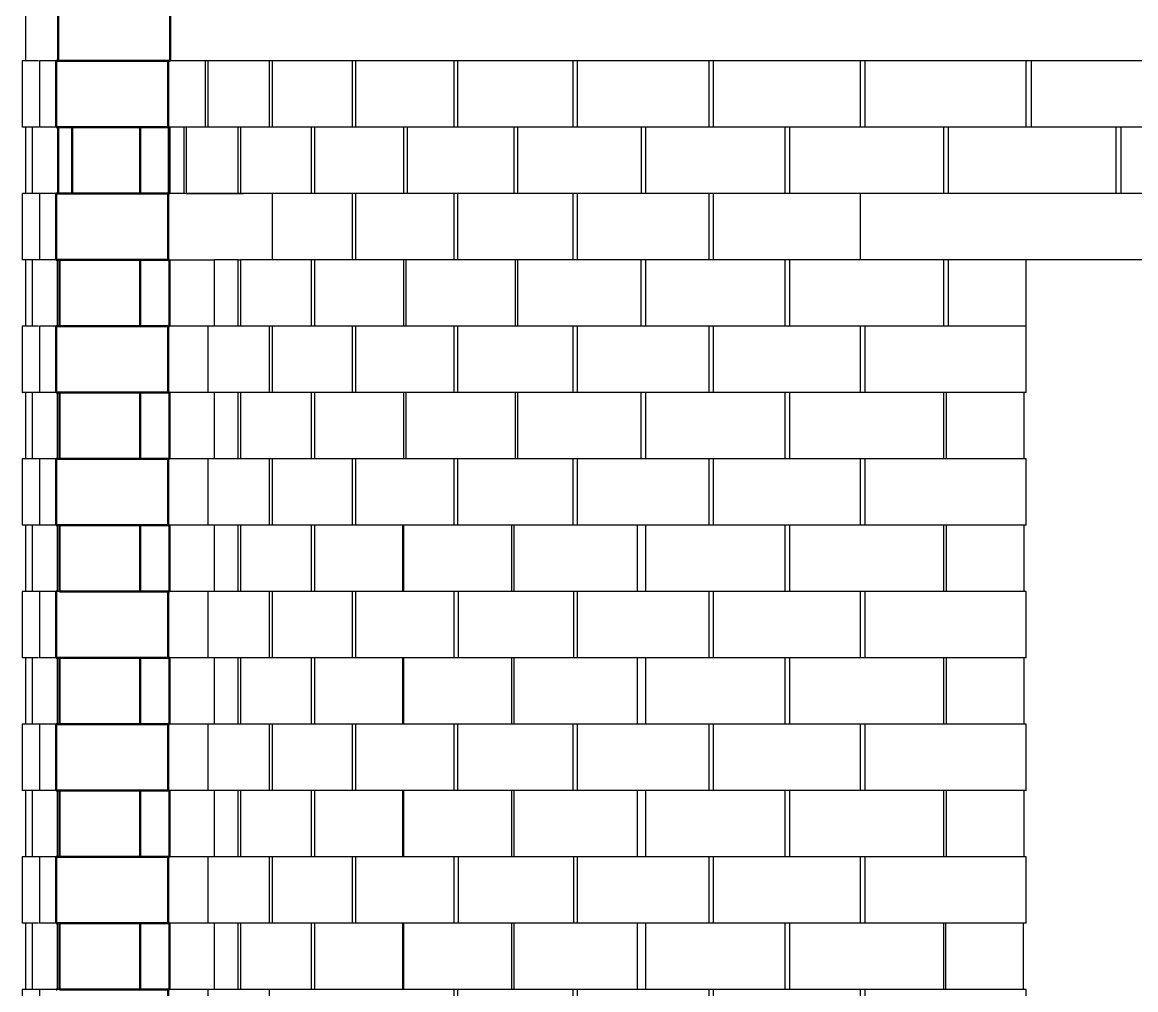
# Model space of a CAD drawing. Header units: millimetres. Extents: x 507.9 to 541, y 40.2 to 69.3.
# Drawn here: x 534.269 to 535.276, y 64.649 to 65.524 of the extents above; entities that cross this region are included whole.
import ezdxf

# ---------------------------------------------------------------- set-up
doc = ezdxf.new("R2010")
doc.units = ezdxf.units.MM
doc.layers.add('Make2D$Visible$ClippingPlaneIntersections', color=7, linetype='Continuous', lineweight=50, true_color=0x000000)
doc.layers.add('Make2D$Visible$Curves', color=7, linetype='Continuous', true_color=0x000000)

msp = doc.modelspace()

# ---------------------------------------------------------------- linework, layer by layer
at = {"layer": 'Make2D$Visible$ClippingPlaneIntersections', "color": 18, "true_color": 0x000000}
for points in [[(534.30134, 65.48898), (534.30134, 65.53898), (534.30134, 65.58898)], [(534.40263, 65.58898), (534.40263, 65.53898), (534.40263, 65.48898)], [(534.2996, 65.489), (534.35026, 65.489), (534.40093, 65.489)], [(534.2996, 65.489), (534.2996, 65.459), (534.2996, 65.429)], [(534.40093, 65.429), (534.40093, 65.459), (534.40093, 65.489)], [(534.40263, 65.48898), (534.40178, 65.48898), (534.40093, 65.48898)], [(534.2996, 65.429), (534.35026, 65.429), (534.40093, 65.429)], [(534.3014, 65.429), (534.3014, 65.399), (534.3014, 65.369)], [(534.31396, 65.369), (534.31396, 65.399), (534.31396, 65.429)], [(534.37542, 65.429), (534.37542, 65.399), (534.37542, 65.369)], [(534.40093, 65.429), (534.40146, 65.429), (534.40199, 65.429)], [(534.40199, 65.369), (534.40199, 65.399), (534.40199, 65.429)], [(534.2996, 65.369), (534.33745, 65.369), (534.3753, 65.369)], [(534.2996, 65.369), (534.2996, 65.339), (534.2996, 65.309)], [(534.37542, 65.369), (534.38871, 65.369), (534.40199, 65.369)], [(534.40093, 65.309), (534.40093, 65.339), (534.40093, 65.369)], [(534.2996, 65.309), (534.33754, 65.309), (534.37548, 65.309)], [(534.30252, 65.249), (534.30252, 65.279), (534.30252, 65.309)], [(534.37542, 65.309), (534.38871, 65.309), (534.40199, 65.309)], [(534.37542, 65.309), (534.37542, 65.279), (534.37542, 65.249)], [(534.40199, 65.249), (534.40199, 65.279), (534.40199, 65.309)], [(534.2996, 65.249), (534.33762, 65.249), (534.37564, 65.249)], [(534.2996, 65.249), (534.2996, 65.219), (534.2996, 65.189)], [(534.37542, 65.249), (534.38871, 65.249), (534.40199, 65.249)], [(534.40093, 65.189), (534.40093, 65.219), (534.40093, 65.249)], [(534.2996, 65.189), (534.35026, 65.189), (534.40093, 65.189)], [(534.30252, 65.129), (534.30252, 65.159), (534.30252, 65.189)], [(534.37542, 65.189), (534.37542, 65.159), (534.37542, 65.129)], [(534.40093, 65.189), (534.40146, 65.189), (534.40199, 65.189)], [(534.40199, 65.129), (534.40199, 65.159), (534.40199, 65.189)], [(534.2996, 65.129), (534.35026, 65.129), (534.40093, 65.129)], [(534.2996, 65.129), (534.2996, 65.099), (534.2996, 65.069)], [(534.40093, 65.129), (534.40146, 65.129), (534.40199, 65.129)], [(534.40093, 65.069), (534.40093, 65.099), (534.40093, 65.129)], [(534.2996, 65.069), (534.35026, 65.069), (534.40093, 65.069)], [(534.30252, 65.009), (534.30252, 65.039), (534.30252, 65.069)], [(534.37542, 65.069), (534.37542, 65.039), (534.37542, 65.009)], [(534.40093, 65.069), (534.40146, 65.069), (534.40199, 65.069)], [(534.40199, 65.009), (534.40199, 65.039), (534.40199, 65.069)], [(534.2996, 65.009), (534.30006, 65.009), (534.30053, 65.009)], [(534.2996, 65.009), (534.2996, 64.979), (534.2996, 64.949)], [(534.30252, 65.009), (534.35172, 65.009), (534.40093, 65.009)], [(534.40093, 64.949), (534.40093, 64.979), (534.40093, 65.009)], [(534.40093, 65.009), (534.40146, 65.009), (534.40199, 65.009)], [(534.2996, 64.949), (534.35026, 64.949), (534.40093, 64.949)], [(534.30252, 64.889), (534.30252, 64.919), (534.30252, 64.949)], [(534.37542, 64.949), (534.37542, 64.919), (534.37542, 64.889)], [(534.40093, 64.949), (534.40146, 64.949), (534.40199, 64.949)], [(534.40199, 64.889), (534.40199, 64.919), (534.40199, 64.949)], [(534.2996, 64.889), (534.35026, 64.889), (534.40093, 64.889)], [(534.2996, 64.889), (534.2996, 64.859), (534.2996, 64.829)], [(534.40093, 64.829), (534.40093, 64.859), (534.40093, 64.889)], [(534.40093, 64.889), (534.40146, 64.889), (534.40199, 64.889)], [(534.2996, 64.829), (534.35026, 64.829), (534.40093, 64.829)], [(534.30252, 64.769), (534.30252, 64.79874), (534.30252, 64.82847)], [(534.37542, 64.829), (534.37542, 64.799), (534.37542, 64.769)], [(534.40093, 64.829), (534.40146, 64.829), (534.40199, 64.829)], [(534.40199, 64.769), (534.40199, 64.799), (534.40199, 64.829)], [(534.2996, 64.769), (534.33762, 64.769), (534.37564, 64.769)], [(534.2996, 64.769), (534.2996, 64.739), (534.2996, 64.709)], [(534.3759, 64.769), (534.38894, 64.769), (534.40199, 64.769)], [(534.40093, 64.709), (534.40093, 64.739), (534.40093, 64.769)], [(534.2996, 64.709), (534.35026, 64.709), (534.40093, 64.709)], [(534.30252, 64.649), (534.30252, 64.679), (534.30252, 64.709)], [(534.37542, 64.709), (534.37542, 64.679), (534.37542, 64.649)], [(534.40093, 64.709), (534.40146, 64.709), (534.40199, 64.709)], [(534.40199, 64.649), (534.40199, 64.679), (534.40199, 64.709)], [(534.2996, 64.649), (534.30006, 64.649), (534.30053, 64.649)], [(534.30252, 64.649), (534.35172, 64.649), (534.40093, 64.649)], [(534.40093, 64.589), (534.40093, 64.619), (534.40093, 64.649)], [(534.40093, 64.649), (534.40146, 64.649), (534.40199, 64.649)]]:
    msp.add_open_spline(points, degree=2, dxfattribs=at)
at = {"layer": 'Make2D$Visible$Curves', "color": 18, "lineweight": -3, "true_color": 0x000000}
for points in [[(534.27219, 65.48898), (534.27219, 65.53898), (534.27219, 65.58898)], [(534.28357, 65.489), (534.27625, 65.489), (534.26892, 65.489)], [(534.26892, 65.489), (534.26892, 65.459), (534.26892, 65.429)], [(534.28438, 65.489), (534.28438, 65.459), (534.28438, 65.429)], [(534.2996, 65.489), (534.29199, 65.489), (534.28438, 65.489)], [(534.43468, 65.429), (534.43468, 65.459), (534.43468, 65.489)], [(534.43665, 65.489), (534.43665, 65.459), (534.43665, 65.429)], [(534.49253, 65.429), (534.49253, 65.459), (534.49253, 65.489)], [(534.49491, 65.489), (534.49491, 65.459), (534.49491, 65.429)], [(534.56766, 65.429), (534.56766, 65.459), (534.56766, 65.489)], [(534.57042, 65.489), (534.57042, 65.459), (534.57042, 65.429)], [(534.65946, 65.429), (534.65946, 65.459), (534.65946, 65.489)], [(534.66258, 65.489), (534.66258, 65.459), (534.66258, 65.429)], [(534.76722, 65.429), (534.76722, 65.459), (534.76722, 65.489)], [(534.77067, 65.489), (534.77067, 65.459), (534.77067, 65.429)], [(534.89006, 65.429), (534.89006, 65.459), (534.89006, 65.489)], [(534.89383, 65.489), (534.89383, 65.459), (534.89383, 65.429)], [(535.02703, 65.429), (535.02703, 65.459), (535.02703, 65.489)], [(535.03107, 65.489), (535.03107, 65.459), (535.03107, 65.429)], [(535.17702, 65.429), (535.17702, 65.459), (535.17702, 65.489)], [(535.18131, 65.489), (535.18131, 65.459), (535.18131, 65.429)], [(534.28357, 65.429), (534.27625, 65.429), (534.26892, 65.429)], [(534.27172, 65.429), (534.27172, 65.399), (534.27172, 65.369)], [(534.27786, 65.429), (534.27786, 65.399), (534.27786, 65.369)], [(534.28394, 65.429), (534.28376, 65.429), (534.28357, 65.429)], [(534.2996, 65.429), (534.29199, 65.429), (534.28438, 65.429)], [(534.40087, 65.429), (534.40087, 65.399), (534.40087, 65.369)], [(534.41539, 65.429), (534.40869, 65.429), (534.40199, 65.429)], [(534.41539, 65.369), (534.41539, 65.399), (534.41539, 65.429)], [(534.4168, 65.429), (534.4161, 65.429), (534.41539, 65.429)], [(534.46424, 65.429), (534.44069, 65.429), (534.41715, 65.429)], [(534.41715, 65.429), (534.41715, 65.399), (534.41715, 65.369)], [(534.46424, 65.369), (534.46424, 65.399), (534.46424, 65.429)], [(534.46601, 65.429), (534.46512, 65.429), (534.46424, 65.429)], [(534.53061, 65.429), (534.49851, 65.429), (534.46641, 65.429)], [(534.46641, 65.429), (534.46641, 65.399), (534.46641, 65.369)], [(534.53061, 65.369), (534.53061, 65.399), (534.53061, 65.429)], [(534.53318, 65.429), (534.5319, 65.429), (534.53061, 65.429)], [(534.61399, 65.429), (534.57358, 65.429), (534.53318, 65.429)], [(534.53318, 65.429), (534.53318, 65.399), (534.53318, 65.369)], [(534.61693, 65.429), (534.61546, 65.429), (534.61399, 65.429)], [(534.61399, 65.369), (534.61399, 65.399), (534.61399, 65.429)], [(534.7137, 65.429), (534.66531, 65.429), (534.61693, 65.429)], [(534.61693, 65.429), (534.61693, 65.399), (534.61693, 65.369)], [(534.7137, 65.369), (534.7137, 65.399), (534.7137, 65.429)], [(534.71699, 65.429), (534.71534, 65.429), (534.7137, 65.429)], [(534.82896, 65.429), (534.77297, 65.429), (534.71699, 65.429)], [(534.71699, 65.429), (534.71699, 65.399), (534.71699, 65.369)], [(534.83257, 65.429), (534.83076, 65.429), (534.82896, 65.429)], [(534.82896, 65.369), (534.82896, 65.399), (534.82896, 65.429)], [(534.95884, 65.429), (534.8957, 65.429), (534.83257, 65.429)], [(534.83257, 65.429), (534.83257, 65.399), (534.83257, 65.369)], [(534.95884, 65.369), (534.95884, 65.399), (534.95884, 65.429)], [(534.96275, 65.429), (534.96079, 65.429), (534.95884, 65.429)], [(534.96275, 65.429), (534.96275, 65.399), (534.96275, 65.369)], [(535.10233, 65.429), (535.03254, 65.429), (534.96275, 65.429)], [(535.10233, 65.369), (535.10233, 65.399), (535.10233, 65.429)], [(535.10687, 65.429), (535.1046, 65.429), (535.10233, 65.429)], [(535.25827, 65.429), (535.18239, 65.429), (535.1065, 65.429)], [(535.1065, 65.429), (535.1065, 65.399), (535.1065, 65.369)], [(535.26305, 65.429), (535.26066, 65.429), (535.25827, 65.429)], [(535.25827, 65.369), (535.25827, 65.399), (535.25827, 65.429)], [(535.26267, 65.429), (535.26267, 65.399), (535.26267, 65.369)], [(535.42544, 65.429), (535.34406, 65.429), (535.26267, 65.429)], [(534.26892, 65.369), (534.26892, 65.339), (534.26892, 65.309)], [(534.28357, 65.369), (534.27632, 65.369), (534.26906, 65.369)], [(534.2847, 65.369), (534.28414, 65.369), (534.28357, 65.369)], [(534.2996, 65.369), (534.29199, 65.369), (534.28438, 65.369)], [(534.28438, 65.369), (534.28438, 65.339), (534.28438, 65.309)], [(534.41539, 65.369), (534.40869, 65.369), (534.40199, 65.369)], [(534.41715, 65.369), (534.41627, 65.369), (534.41539, 65.369)], [(534.41715, 65.369), (534.44328, 65.369), (534.4694, 65.369)], [(534.46424, 65.369), (534.44069, 65.369), (534.41715, 65.369)], [(534.46641, 65.369), (534.46532, 65.369), (534.46424, 65.369)], [(534.53061, 65.369), (534.49851, 65.369), (534.46641, 65.369)], [(534.49491, 65.369), (534.49491, 65.339), (534.49491, 65.309)], [(534.53318, 65.369), (534.5319, 65.369), (534.53061, 65.369)], [(534.61399, 65.369), (534.57358, 65.369), (534.53318, 65.369)], [(534.56766, 65.309), (534.56766, 65.339), (534.56766, 65.369)], [(534.57042, 65.369), (534.57042, 65.339), (534.57042, 65.309)], [(534.61693, 65.369), (534.61546, 65.369), (534.61399, 65.369)], [(534.7137, 65.369), (534.66531, 65.369), (534.61693, 65.369)], [(534.65946, 65.309), (534.65946, 65.339), (534.65946, 65.369)], [(534.66258, 65.369), (534.66258, 65.339), (534.66258, 65.309)], [(534.71699, 65.369), (534.71534, 65.369), (534.7137, 65.369)], [(534.82896, 65.369), (534.77297, 65.369), (534.71699, 65.369)], [(534.76722, 65.309), (534.76722, 65.339), (534.76722, 65.369)], [(534.77067, 65.369), (534.77067, 65.339), (534.77067, 65.309)], [(534.83257, 65.369), (534.83076, 65.369), (534.82896, 65.369)], [(534.95884, 65.369), (534.8957, 65.369), (534.83257, 65.369)], [(534.89006, 65.309), (534.89006, 65.339), (534.89006, 65.369)], [(534.89383, 65.369), (534.89383, 65.339), (534.89383, 65.309)], [(534.96275, 65.369), (534.96079, 65.369), (534.95884, 65.369)], [(535.10233, 65.369), (535.03254, 65.369), (534.96275, 65.369)], [(535.02703, 65.309), (535.02703, 65.339), (535.02703, 65.369)], [(535.1065, 65.369), (535.10441, 65.369), (535.10233, 65.369)], [(535.25827, 65.369), (535.18239, 65.369), (535.1065, 65.369)], [(535.26267, 65.369), (535.26047, 65.369), (535.25827, 65.369)], [(535.42544, 65.369), (535.34406, 65.369), (535.26267, 65.369)], [(534.28357, 65.309), (534.27625, 65.309), (534.26892, 65.309)], [(534.27172, 65.309), (534.27172, 65.279), (534.27172, 65.249)], [(534.27786, 65.309), (534.27786, 65.279), (534.27786, 65.249)], [(534.2843, 65.309), (534.28394, 65.309), (534.28357, 65.309)], [(534.2996, 65.309), (534.29199, 65.309), (534.28438, 65.309)], [(534.30053, 65.309), (534.30053, 65.279), (534.30053, 65.249)], [(534.40199, 65.309), (534.42229, 65.309), (534.4426, 65.309)], [(534.4426, 65.309), (534.4426, 65.279), (534.4426, 65.249)], [(534.46424, 65.309), (534.45342, 65.309), (534.4426, 65.309)], [(534.46424, 65.309), (534.4655, 65.309), (534.46676, 65.309)], [(534.46424, 65.249), (534.46424, 65.279), (534.46424, 65.309)], [(534.46641, 65.309), (534.46641, 65.279), (534.46641, 65.249)], [(534.53061, 65.309), (534.49851, 65.309), (534.46641, 65.309)], [(534.53318, 65.309), (534.5319, 65.309), (534.53061, 65.309)], [(534.53061, 65.249), (534.53061, 65.279), (534.53061, 65.309)], [(534.53318, 65.309), (534.53318, 65.279), (534.53318, 65.249)], [(534.61399, 65.309), (534.57358, 65.309), (534.53318, 65.309)], [(534.61597, 65.309), (534.61498, 65.309), (534.61399, 65.309)], [(534.61399, 65.249), (534.61399, 65.279), (534.61399, 65.309)], [(534.66258, 65.309), (534.63928, 65.309), (534.61597, 65.309)], [(534.61597, 65.309), (534.61597, 65.279), (534.61597, 65.249)], [(534.71683, 65.309), (534.6897, 65.309), (534.66258, 65.309)], [(534.71499, 65.249), (534.71499, 65.279), (534.71499, 65.309)], [(534.82882, 65.309), (534.77284, 65.309), (534.71686, 65.309)], [(534.71686, 65.309), (534.71686, 65.279), (534.71686, 65.249)], [(534.82882, 65.249), (534.82882, 65.279), (534.82882, 65.309)], [(534.83257, 65.309), (534.8307, 65.309), (534.82882, 65.309)], [(534.95884, 65.309), (534.8957, 65.309), (534.83257, 65.309)], [(534.83257, 65.309), (534.83257, 65.279), (534.83257, 65.249)], [(534.96275, 65.309), (534.96079, 65.309), (534.95884, 65.309)], [(534.95884, 65.249), (534.95884, 65.279), (534.95884, 65.309)], [(534.96275, 65.309), (534.96275, 65.279), (534.96275, 65.249)], [(535.10233, 65.309), (535.03254, 65.309), (534.96275, 65.309)], [(535.10233, 65.249), (535.10233, 65.279), (535.10233, 65.309)], [(535.1065, 65.309), (535.10441, 65.309), (535.10233, 65.309)], [(535.1065, 65.309), (535.1065, 65.279), (535.1065, 65.249)], [(535.17698, 65.309), (535.14174, 65.309), (535.1065, 65.309)], [(535.29154, 65.309), (535.23426, 65.309), (535.17698, 65.309)], [(535.17698, 65.249), (535.17698, 65.279), (535.17698, 65.309)], [(534.28357, 65.249), (534.27625, 65.249), (534.26892, 65.249)], [(534.26892, 65.249), (534.26892, 65.219), (534.26892, 65.189)], [(534.27766, 65.24922), (534.27766, 65.24911), (534.27766, 65.249)], [(534.2996, 65.249), (534.29199, 65.249), (534.28438, 65.249)], [(534.28438, 65.249), (534.28438, 65.219), (534.28438, 65.189)], [(534.43665, 65.249), (534.41932, 65.249), (534.40199, 65.249)], [(534.43665, 65.249), (534.43665, 65.219), (534.43665, 65.189)], [(534.4426, 65.249), (534.43962, 65.249), (534.43665, 65.249)], [(534.46424, 65.249), (534.45342, 65.249), (534.4426, 65.249)], [(534.46641, 65.249), (534.46532, 65.249), (534.46424, 65.249)], [(534.53061, 65.249), (534.49851, 65.249), (534.46641, 65.249)], [(534.49253, 65.189), (534.49253, 65.219), (534.49253, 65.249)], [(534.49491, 65.249), (534.49491, 65.219), (534.49491, 65.189)], [(534.53318, 65.249), (534.5319, 65.249), (534.53061, 65.249)], [(534.61399, 65.249), (534.57358, 65.249), (534.53318, 65.249)], [(534.56766, 65.189), (534.56766, 65.219), (534.56766, 65.249)], [(534.57042, 65.249), (534.57042, 65.219), (534.57042, 65.189)], [(534.61597, 65.249), (534.61498, 65.249), (534.61399, 65.249)], [(534.66262, 65.249), (534.6393, 65.249), (534.61597, 65.249)], [(534.65946, 65.189), (534.65946, 65.219), (534.65946, 65.249)], [(534.66258, 65.249), (534.66258, 65.219), (534.66258, 65.189)], [(534.71499, 65.249), (534.68879, 65.249), (534.66258, 65.249)], [(534.71686, 65.249), (534.71592, 65.249), (534.71499, 65.249)], [(534.82882, 65.249), (534.77284, 65.249), (534.71686, 65.249)], [(534.76722, 65.189), (534.76722, 65.219), (534.76722, 65.249)], [(534.77067, 65.249), (534.77067, 65.219), (534.77067, 65.189)], [(534.83257, 65.249), (534.8307, 65.249), (534.82882, 65.249)], [(534.95884, 65.249), (534.8957, 65.249), (534.83257, 65.249)], [(534.89006, 65.189), (534.89006, 65.219), (534.89006, 65.249)], [(534.89383, 65.249), (534.89383, 65.219), (534.89383, 65.189)], [(534.96275, 65.249), (534.96079, 65.249), (534.95884, 65.249)], [(535.10233, 65.249), (535.03254, 65.249), (534.96275, 65.249)], [(535.02703, 65.189), (535.02703, 65.219), (535.02703, 65.249)], [(535.03107, 65.24876), (535.03107, 65.21888), (535.03107, 65.189)], [(535.1068, 65.249), (535.10456, 65.249), (535.10233, 65.249)], [(535.17698, 65.249), (535.14174, 65.249), (535.1065, 65.249)], [(535.17702, 65.189), (535.17702, 65.219), (535.17702, 65.249)], [(534.28357, 65.189), (534.27625, 65.189), (534.26892, 65.189)], [(534.27172, 65.189), (534.27172, 65.159), (534.27172, 65.129)], [(534.27786, 65.189), (534.27786, 65.159), (534.27786, 65.129)], [(534.28357, 65.1893), (534.28357, 65.18915), (534.28357, 65.189)], [(534.2841, 65.189), (534.28383, 65.189), (534.28357, 65.189)], [(534.2996, 65.189), (534.29199, 65.189), (534.28438, 65.189)], [(534.30053, 65.189), (534.30053, 65.159), (534.30053, 65.129)], [(534.43665, 65.189), (534.41932, 65.189), (534.40199, 65.189)], [(534.4426, 65.189), (534.43962, 65.189), (534.43665, 65.189)], [(534.4426, 65.189), (534.4426, 65.159), (534.4426, 65.129)], [(534.46424, 65.189), (534.45342, 65.189), (534.4426, 65.189)], [(534.4664, 65.189), (534.46532, 65.189), (534.46424, 65.189)], [(534.46424, 65.129), (534.46424, 65.159), (534.46424, 65.189)], [(534.53061, 65.189), (534.49851, 65.189), (534.46641, 65.189)], [(534.46641, 65.189), (534.46641, 65.159), (534.46641, 65.129)], [(534.53061, 65.129), (534.53061, 65.159), (534.53061, 65.189)], [(534.53318, 65.189), (534.5319, 65.189), (534.53061, 65.189)], [(534.53318, 65.189), (534.53318, 65.159), (534.53318, 65.129)], [(534.61399, 65.189), (534.57358, 65.189), (534.53318, 65.189)], [(534.61597, 65.189), (534.61498, 65.189), (534.61399, 65.189)], [(534.61399, 65.129), (534.61399, 65.159), (534.61399, 65.189)], [(534.66276, 65.189), (534.63936, 65.189), (534.61597, 65.189)], [(534.61597, 65.189), (534.61597, 65.159), (534.61597, 65.129)], [(534.71736, 65.189), (534.68997, 65.189), (534.66258, 65.189)], [(534.71499, 65.129), (534.71499, 65.159), (534.71499, 65.189)], [(534.82882, 65.189), (534.77284, 65.189), (534.71686, 65.189)], [(534.71686, 65.189), (534.71686, 65.159), (534.71686, 65.129)], [(534.82882, 65.129), (534.82882, 65.159), (534.82882, 65.189)], [(534.83257, 65.189), (534.8307, 65.189), (534.82882, 65.189)], [(534.95884, 65.189), (534.8957, 65.189), (534.83257, 65.189)], [(534.83257, 65.189), (534.83257, 65.159), (534.83257, 65.129)], [(534.95884, 65.129), (534.95884, 65.159), (534.95884, 65.189)], [(534.96275, 65.189), (534.96079, 65.189), (534.95884, 65.189)], [(534.96275, 65.189), (534.96275, 65.159), (534.96275, 65.129)], [(535.10233, 65.189), (535.03254, 65.189), (534.96275, 65.189)], [(535.10457, 65.189), (535.10345, 65.189), (535.10233, 65.189)], [(535.10233, 65.129), (535.10233, 65.159), (535.10233, 65.189)], [(535.10455, 65.189), (535.10455, 65.159), (535.10455, 65.129)], [(535.17504, 65.189), (535.1398, 65.189), (535.10455, 65.189)], [(535.17702, 65.189), (535.17603, 65.189), (535.17504, 65.189)], [(535.17504, 65.129), (535.17504, 65.159), (535.17504, 65.189)], [(534.28357, 65.129), (534.27625, 65.129), (534.26892, 65.129)], [(534.26892, 65.129), (534.26892, 65.099), (534.26892, 65.069)], [(534.28441, 65.129), (534.28399, 65.129), (534.28357, 65.129)], [(534.2996, 65.129), (534.29199, 65.129), (534.28438, 65.129)], [(534.28438, 65.129), (534.28438, 65.099), (534.28438, 65.069)], [(534.43665, 65.129), (534.41932, 65.129), (534.40199, 65.129)], [(534.43665, 65.129), (534.43665, 65.099), (534.43665, 65.069)], [(534.4426, 65.129), (534.43962, 65.129), (534.43665, 65.129)], [(534.46424, 65.129), (534.45342, 65.129), (534.4426, 65.129)], [(534.46641, 65.129), (534.46532, 65.129), (534.46424, 65.129)], [(534.53061, 65.129), (534.49851, 65.129), (534.46641, 65.129)], [(534.49253, 65.069), (534.49253, 65.099), (534.49253, 65.129)], [(534.49491, 65.129), (534.49491, 65.099), (534.49491, 65.069)], [(534.53318, 65.129), (534.5319, 65.129), (534.53061, 65.129)], [(534.61399, 65.129), (534.57358, 65.129), (534.53318, 65.129)], [(534.56766, 65.069), (534.56766, 65.099), (534.56766, 65.129)], [(534.57042, 65.129), (534.57042, 65.099), (534.57042, 65.069)], [(534.61597, 65.129), (534.61498, 65.129), (534.61399, 65.129)], [(534.66289, 65.129), (534.63943, 65.129), (534.61597, 65.129)], [(534.6237, 65.129), (534.61983, 65.129), (534.61597, 65.129)], [(534.65946, 65.069), (534.65946, 65.099), (534.65946, 65.129)], [(534.66258, 65.129), (534.66258, 65.099), (534.66258, 65.069)], [(534.71499, 65.129), (534.68879, 65.129), (534.66258, 65.129)], [(534.71686, 65.129), (534.71592, 65.129), (534.71499, 65.129)], [(534.82882, 65.129), (534.77284, 65.129), (534.71686, 65.129)], [(534.76722, 65.129), (534.74204, 65.129), (534.71686, 65.129)], [(534.76722, 65.069), (534.76722, 65.099), (534.76722, 65.129)], [(534.77067, 65.129), (534.77067, 65.099), (534.77067, 65.069)], [(534.83257, 65.129), (534.8307, 65.129), (534.82882, 65.129)], [(534.95884, 65.129), (534.8957, 65.129), (534.83257, 65.129)], [(534.89006, 65.069), (534.89006, 65.099), (534.89006, 65.129)], [(534.89383, 65.129), (534.89383, 65.099), (534.89383, 65.069)], [(534.96275, 65.129), (534.96079, 65.129), (534.95884, 65.129)], [(535.10233, 65.129), (535.03254, 65.129), (534.96275, 65.129)], [(535.02703, 65.069), (535.02703, 65.099), (535.02703, 65.129)], [(535.03107, 65.129), (535.03107, 65.099), (535.03107, 65.069)], [(535.10455, 65.129), (535.10344, 65.129), (535.10233, 65.129)], [(535.17504, 65.129), (535.1398, 65.129), (535.10455, 65.129)], [(535.17702, 65.129), (535.17603, 65.129), (535.17504, 65.129)], [(535.17702, 65.069), (535.17702, 65.099), (535.17702, 65.129)], [(534.28357, 65.069), (534.27625, 65.069), (534.26892, 65.069)], [(534.27172, 65.069), (534.27172, 65.039), (534.27172, 65.009)], [(534.27786, 65.069), (534.27786, 65.039), (534.27786, 65.009)], [(534.28445, 65.069), (534.28401, 65.069), (534.28357, 65.069)], [(534.2996, 65.069), (534.29199, 65.069), (534.28438, 65.069)], [(534.30053, 65.069), (534.30053, 65.039), (534.30053, 65.009)], [(534.43665, 65.069), (534.41932, 65.069), (534.40199, 65.069)], [(534.4426, 65.069), (534.43962, 65.069), (534.43665, 65.069)], [(534.4426, 65.069), (534.4426, 65.039), (534.4426, 65.009)], [(534.46424, 65.069), (534.45342, 65.069), (534.4426, 65.069)], [(534.4665, 65.069), (534.46537, 65.069), (534.46424, 65.069)], [(534.46424, 65.009), (534.46424, 65.039), (534.46424, 65.069)], [(534.53061, 65.069), (534.49851, 65.069), (534.46641, 65.069)], [(534.46641, 65.069), (534.46641, 65.039), (534.46641, 65.009)], [(534.53061, 65.009), (534.53061, 65.039), (534.53061, 65.069)], [(534.53318, 65.069), (534.5319, 65.069), (534.53061, 65.069)], [(534.61399, 65.069), (534.57358, 65.069), (534.53318, 65.069)], [(534.53318, 65.069), (534.53318, 65.039), (534.53318, 65.009)], [(534.61276, 65.069), (534.61276, 65.039), (534.61276, 65.009)], [(534.61399, 65.009), (534.61399, 65.039), (534.61399, 65.069)], [(534.62361, 65.069), (534.6188, 65.069), (534.61399, 65.069)], [(534.66303, 65.069), (534.64332, 65.069), (534.62361, 65.069)], [(534.71369, 65.069), (534.68813, 65.069), (534.66258, 65.069)], [(534.71178, 65.009), (534.71178, 65.039), (534.71178, 65.069)], [(534.77094, 65.069), (534.74217, 65.069), (534.7134, 65.069)], [(534.7134, 65.069), (534.7134, 65.039), (534.7134, 65.009)], [(534.81939, 65.069), (534.79503, 65.069), (534.77067, 65.069)], [(534.82537, 65.069), (534.82238, 65.069), (534.81939, 65.069)], [(534.82537, 65.009), (534.82537, 65.039), (534.82537, 65.069)], [(534.83257, 65.069), (534.82897, 65.069), (534.82537, 65.069)], [(534.83257, 65.069), (534.83257, 65.039), (534.83257, 65.009)], [(534.95884, 65.069), (534.8957, 65.069), (534.83257, 65.069)], [(534.95884, 65.009), (534.95884, 65.039), (534.95884, 65.069)], [(534.96275, 65.069), (534.96079, 65.069), (534.95884, 65.069)], [(534.96275, 65.069), (534.96275, 65.039), (534.96275, 65.009)], [(535.10233, 65.069), (535.03254, 65.069), (534.96275, 65.069)], [(535.10233, 65.009), (535.10233, 65.039), (535.10233, 65.069)], [(535.10452, 65.069), (535.10342, 65.069), (535.10233, 65.069)], [(535.10455, 65.069), (535.10455, 65.039), (535.10455, 65.009)], [(535.17504, 65.069), (535.1398, 65.069), (535.10455, 65.069)], [(535.17702, 65.069), (535.17603, 65.069), (535.17504, 65.069)], [(535.17504, 65.009), (535.17504, 65.039), (535.17504, 65.069)], [(534.28357, 65.009), (534.27625, 65.009), (534.26892, 65.009)], [(534.26892, 65.009), (534.26892, 64.979), (534.26892, 64.949)], [(534.28408, 65.009), (534.28383, 65.009), (534.28357, 65.009)], [(534.2996, 65.009), (534.29199, 65.009), (534.28438, 65.009)], [(534.28438, 65.009), (534.28438, 64.979), (534.28438, 64.949)], [(534.30252, 65.009), (534.30152, 65.009), (534.30053, 65.009)], [(534.43665, 65.009), (534.41932, 65.009), (534.40199, 65.009)], [(534.4426, 65.009), (534.43962, 65.009), (534.43665, 65.009)], [(534.43665, 65.009), (534.43665, 64.979), (534.43665, 64.949)], [(534.46424, 65.009), (534.45342, 65.009), (534.4426, 65.009)], [(534.46641, 65.009), (534.46532, 65.009), (534.46424, 65.009)], [(534.53061, 65.009), (534.49851, 65.009), (534.46641, 65.009)], [(534.49253, 64.949), (534.49253, 64.979), (534.49253, 65.009)], [(534.49491, 65.009), (534.49491, 64.979), (534.49491, 64.949)], [(534.53318, 65.009), (534.5319, 65.009), (534.53061, 65.009)], [(534.61399, 65.009), (534.57358, 65.009), (534.53318, 65.009)], [(534.56766, 64.949), (534.56766, 64.979), (534.56766, 65.009)], [(534.57042, 65.009), (534.57042, 64.979), (534.57042, 64.949)], [(534.65946, 65.009), (534.63673, 65.009), (534.61399, 65.009)], [(534.66305, 65.009), (534.66126, 65.009), (534.65946, 65.009)], [(534.65946, 64.949), (534.65946, 64.979), (534.65946, 65.009)], [(534.66305, 65.009), (534.66305, 64.979), (534.66305, 64.949)], [(534.76769, 65.009), (534.71537, 65.009), (534.66305, 65.009)], [(534.82537, 65.009), (534.79653, 65.009), (534.76769, 65.009)], [(534.76769, 64.949), (534.76769, 64.979), (534.76769, 65.009)], [(534.77067, 65.009), (534.77067, 64.979), (534.77067, 64.949)], [(534.83257, 65.009), (534.82897, 65.009), (534.82537, 65.009)], [(534.95884, 65.009), (534.8957, 65.009), (534.83257, 65.009)], [(534.89006, 64.949), (534.89006, 64.979), (534.89006, 65.009)], [(534.89383, 65.009), (534.89383, 64.979), (534.89383, 64.949)], [(534.96275, 65.009), (534.96079, 65.009), (534.95884, 65.009)], [(535.10233, 65.009), (535.03254, 65.009), (534.96275, 65.009)], [(535.02703, 64.949), (535.02703, 64.979), (535.02703, 65.009)], [(535.03107, 65.009), (535.03107, 64.979), (535.03107, 64.949)], [(535.10468, 65.009), (535.10351, 65.009), (535.10233, 65.009)], [(535.17504, 65.009), (535.1398, 65.009), (535.10455, 65.009)], [(535.17702, 65.009), (535.17603, 65.009), (535.17504, 65.009)], [(535.17702, 64.949), (535.17702, 64.979), (535.17702, 65.009)], [(534.28357, 64.949), (534.27625, 64.949), (534.26892, 64.949)], [(534.27172, 64.949), (534.27172, 64.919), (534.27172, 64.889)], [(534.27786, 64.949), (534.27786, 64.919), (534.27786, 64.889)], [(534.2996, 64.949), (534.29199, 64.949), (534.28438, 64.949)], [(534.30053, 64.949), (534.30053, 64.919), (534.30053, 64.889)], [(534.43665, 64.949), (534.41932, 64.949), (534.40199, 64.949)], [(534.4426, 64.949), (534.43962, 64.949), (534.43665, 64.949)], [(534.4426, 64.949), (534.4426, 64.919), (534.4426, 64.889)], [(534.46424, 64.949), (534.45342, 64.949), (534.4426, 64.949)], [(534.46626, 64.949), (534.46525, 64.949), (534.46424, 64.949)], [(534.46424, 64.889), (534.46424, 64.919), (534.46424, 64.949)], [(534.46641, 64.949), (534.46641, 64.919), (534.46641, 64.889)], [(534.53061, 64.949), (534.49851, 64.949), (534.46641, 64.949)], [(534.53061, 64.889), (534.53061, 64.919), (534.53061, 64.949)], [(534.53318, 64.949), (534.5319, 64.949), (534.53061, 64.949)], [(534.53318, 64.949), (534.53318, 64.919), (534.53318, 64.889)], [(534.61399, 64.949), (534.57358, 64.949), (534.53318, 64.949)], [(534.61399, 64.889), (534.61399, 64.919), (534.61399, 64.949)], [(534.65946, 64.949), (534.63673, 64.949), (534.61399, 64.949)], [(534.66305, 64.949), (534.66126, 64.949), (534.65946, 64.949)], [(534.76769, 64.949), (534.71537, 64.949), (534.66305, 64.949)], [(534.71178, 64.889), (534.71178, 64.919), (534.71178, 64.949)], [(534.82537, 64.949), (534.79653, 64.949), (534.76769, 64.949)], [(534.82537, 64.889), (534.82537, 64.919), (534.82537, 64.949)], [(534.83257, 64.949), (534.82897, 64.949), (534.82537, 64.949)], [(534.95884, 64.949), (534.8957, 64.949), (534.83257, 64.949)], [(534.83257, 64.949), (534.83257, 64.919), (534.83257, 64.889)], [(534.96275, 64.949), (534.96079, 64.949), (534.95884, 64.949)], [(534.95884, 64.889), (534.95884, 64.919), (534.95884, 64.949)], [(535.10233, 64.949), (535.03254, 64.949), (534.96275, 64.949)], [(534.96275, 64.949), (534.96275, 64.919), (534.96275, 64.889)], [(535.10472, 64.949), (535.10352, 64.949), (535.10233, 64.949)], [(535.10233, 64.889), (535.10233, 64.919), (535.10233, 64.949)], [(535.10455, 64.949), (535.10455, 64.919), (535.10455, 64.889)], [(535.17504, 64.949), (535.1398, 64.949), (535.10455, 64.949)], [(535.17702, 64.949), (535.17603, 64.949), (535.17504, 64.949)], [(535.17504, 64.889), (535.17504, 64.919), (535.17504, 64.949)], [(534.61276, 64.94853), (534.61276, 64.91876), (534.61276, 64.889)], [(534.7134, 64.94874), (534.7134, 64.91887), (534.7134, 64.889)], [(534.28357, 64.889), (534.27625, 64.889), (534.26892, 64.889)], [(534.26892, 64.889), (534.26892, 64.859), (534.26892, 64.829)], [(534.28426, 64.889), (534.28392, 64.889), (534.28357, 64.889)], [(534.2996, 64.889), (534.29199, 64.889), (534.28438, 64.889)], [(534.28438, 64.889), (534.28438, 64.859), (534.28438, 64.829)], [(534.43665, 64.889), (534.41932, 64.889), (534.40199, 64.889)], [(534.43665, 64.889), (534.43665, 64.859), (534.43665, 64.829)], [(534.4426, 64.889), (534.43962, 64.889), (534.43665, 64.889)], [(534.46424, 64.889), (534.45342, 64.889), (534.4426, 64.889)], [(534.46641, 64.889), (534.46532, 64.889), (534.46424, 64.889)], [(534.53061, 64.889), (534.49851, 64.889), (534.46641, 64.889)], [(534.49253, 64.829), (534.49253, 64.859), (534.49253, 64.889)], [(534.49491, 64.889), (534.49491, 64.859), (534.49491, 64.829)], [(534.53318, 64.889), (534.5319, 64.889), (534.53061, 64.889)], [(534.61399, 64.889), (534.57358, 64.889), (534.53318, 64.889)], [(534.56766, 64.829), (534.56766, 64.859), (534.56766, 64.889)], [(534.57042, 64.889), (534.57042, 64.859), (534.57042, 64.829)], [(534.62361, 64.889), (534.6188, 64.889), (534.61399, 64.889)], [(534.66305, 64.889), (534.64333, 64.889), (534.62361, 64.889)], [(534.65946, 64.829), (534.65946, 64.859), (534.65946, 64.889)], [(534.66258, 64.88841), (534.66258, 64.8587), (534.66258, 64.829)], [(534.71348, 64.889), (534.68826, 64.889), (534.66305, 64.889)], [(534.82537, 64.889), (534.76947, 64.889), (534.71356, 64.889)], [(534.76722, 64.829), (534.76722, 64.859), (534.76722, 64.889)], [(534.77067, 64.889), (534.77067, 64.859), (534.77067, 64.829)], [(534.83257, 64.889), (534.82897, 64.889), (534.82537, 64.889)], [(534.95884, 64.889), (534.8957, 64.889), (534.83257, 64.889)], [(534.89006, 64.829), (534.89006, 64.859), (534.89006, 64.889)], [(534.89383, 64.889), (534.89383, 64.85905), (534.89383, 64.82909)], [(534.96275, 64.889), (534.96079, 64.889), (534.95884, 64.889)], [(535.10233, 64.889), (535.03254, 64.889), (534.96275, 64.889)], [(535.02703, 64.829), (535.02703, 64.859), (535.02703, 64.889)], [(535.03107, 64.889), (535.03107, 64.8591), (535.03107, 64.8292)], [(535.10473, 64.889), (535.10353, 64.889), (535.10233, 64.889)], [(535.17504, 64.889), (535.1398, 64.889), (535.10455, 64.889)], [(535.17702, 64.889), (535.17603, 64.889), (535.17504, 64.889)], [(535.17702, 64.829), (535.17702, 64.859), (535.17702, 64.889)], [(534.28357, 64.829), (534.27625, 64.829), (534.26892, 64.829)], [(534.27172, 64.829), (534.27172, 64.7993), (534.27172, 64.7696)], [(534.27786, 64.829), (534.27786, 64.799), (534.27786, 64.769)], [(534.28434, 64.829), (534.28396, 64.829), (534.28357, 64.829)], [(534.2996, 64.829), (534.29199, 64.829), (534.28438, 64.829)], [(534.30053, 64.829), (534.30053, 64.799), (534.30053, 64.769)], [(534.43665, 64.829), (534.41932, 64.829), (534.40199, 64.829)], [(534.4426, 64.829), (534.43962, 64.829), (534.43665, 64.829)], [(534.4426, 64.829), (534.4426, 64.799), (534.4426, 64.769)], [(534.46424, 64.829), (534.45342, 64.829), (534.4426, 64.829)], [(534.46598, 64.829), (534.46511, 64.829), (534.46424, 64.829)], [(534.46424, 64.769), (534.46424, 64.799), (534.46424, 64.829)], [(534.53061, 64.829), (534.49851, 64.829), (534.46641, 64.829)], [(534.46641, 64.829), (534.46641, 64.799), (534.46641, 64.769)], [(534.53318, 64.829), (534.5319, 64.829), (534.53061, 64.829)], [(534.53061, 64.769), (534.53061, 64.799), (534.53061, 64.829)], [(534.61399, 64.829), (534.57358, 64.829), (534.53318, 64.829)], [(534.53318, 64.829), (534.53318, 64.799), (534.53318, 64.769)], [(534.61276, 64.829), (534.61276, 64.799), (534.61276, 64.769)], [(534.62374, 64.829), (534.61887, 64.829), (534.61399, 64.829)], [(534.61399, 64.769), (534.61399, 64.799), (534.61399, 64.829)], [(534.66258, 64.829), (534.64316, 64.829), (534.62374, 64.829)], [(534.71361, 64.829), (534.6881, 64.829), (534.66258, 64.829)], [(534.71178, 64.769), (534.71178, 64.799), (534.71178, 64.829)], [(534.7134, 64.82837), (534.7134, 64.79869), (534.7134, 64.769)], [(534.82537, 64.829), (534.76953, 64.829), (534.71368, 64.829)], [(534.82537, 64.769), (534.82537, 64.799), (534.82537, 64.829)], [(534.83257, 64.829), (534.82897, 64.829), (534.82537, 64.829)], [(534.95884, 64.829), (534.8957, 64.829), (534.83257, 64.829)], [(534.83257, 64.829), (534.83257, 64.799), (534.83257, 64.769)], [(534.96275, 64.829), (534.96079, 64.829), (534.95884, 64.829)], [(534.95884, 64.769), (534.95884, 64.799), (534.95884, 64.829)], [(535.10233, 64.829), (535.03254, 64.829), (534.96275, 64.829)], [(534.96275, 64.829), (534.96275, 64.799), (534.96275, 64.769)], [(535.10233, 64.769), (535.10233, 64.799), (535.10233, 64.829)], [(535.10461, 64.829), (535.10347, 64.829), (535.10233, 64.829)], [(535.10455, 64.829), (535.10455, 64.799), (535.10455, 64.769)], [(535.17504, 64.829), (535.1398, 64.829), (535.10455, 64.829)], [(535.17702, 64.829), (535.17603, 64.829), (535.17504, 64.829)], [(535.17504, 64.769), (535.17504, 64.799), (535.17504, 64.829)], [(534.28357, 64.769), (534.27625, 64.769), (534.26892, 64.769)], [(534.26892, 64.769), (534.26892, 64.739), (534.26892, 64.709)], [(534.2848, 64.769), (534.28419, 64.769), (534.28357, 64.769)], [(534.2996, 64.769), (534.29199, 64.769), (534.28438, 64.769)], [(534.28438, 64.769), (534.28438, 64.739), (534.28438, 64.709)], [(534.43665, 64.769), (534.41932, 64.769), (534.40199, 64.769)], [(534.43665, 64.769), (534.43665, 64.739), (534.43665, 64.709)], [(534.4426, 64.769), (534.43962, 64.769), (534.43665, 64.769)], [(534.46424, 64.769), (534.45342, 64.769), (534.4426, 64.769)], [(534.46641, 64.769), (534.46532, 64.769), (534.46424, 64.769)], [(534.53061, 64.769), (534.49851, 64.769), (534.46641, 64.769)], [(534.49253, 64.709), (534.49253, 64.739), (534.49253, 64.769)], [(534.49491, 64.769), (534.49491, 64.739), (534.49491, 64.709)], [(534.53318, 64.769), (534.5319, 64.769), (534.53061, 64.769)], [(534.61399, 64.769), (534.57358, 64.769), (534.53318, 64.769)], [(534.56766, 64.709), (534.56766, 64.739), (534.56766, 64.769)], [(534.57042, 64.769), (534.57042, 64.739), (534.57042, 64.709)], [(534.65946, 64.769), (534.63673, 64.769), (534.61399, 64.769)], [(534.66305, 64.769), (534.66126, 64.769), (534.65946, 64.769)], [(534.65946, 64.709), (534.65946, 64.739), (534.65946, 64.769)], [(534.66305, 64.769), (534.66305, 64.739), (534.66305, 64.709)], [(534.76769, 64.769), (534.71537, 64.769), (534.66305, 64.769)], [(534.82537, 64.769), (534.79653, 64.769), (534.76769, 64.769)], [(534.76769, 64.709), (534.76769, 64.739), (534.76769, 64.769)], [(534.77067, 64.769), (534.77067, 64.739), (534.77067, 64.709)], [(534.83257, 64.769), (534.82897, 64.769), (534.82537, 64.769)], [(534.95884, 64.769), (534.8957, 64.769), (534.83257, 64.769)], [(534.89006, 64.709), (534.89006, 64.739), (534.89006, 64.769)], [(534.89383, 64.769), (534.89383, 64.739), (534.89383, 64.709)], [(534.96275, 64.769), (534.96079, 64.769), (534.95884, 64.769)], [(535.10233, 64.769), (535.03254, 64.769), (534.96275, 64.769)], [(535.02703, 64.709), (535.02703, 64.739), (535.02703, 64.769)], [(535.03107, 64.769), (535.03107, 64.739), (535.03107, 64.709)], [(535.105, 64.769), (535.10366, 64.769), (535.10233, 64.769)], [(535.17504, 64.769), (535.14002, 64.769), (535.105, 64.769)], [(535.17702, 64.769), (535.17603, 64.769), (535.17504, 64.769)], [(535.17702, 64.709), (535.17702, 64.739), (535.17702, 64.769)], [(534.28357, 64.709), (534.27625, 64.709), (534.26892, 64.709)], [(534.27172, 64.709), (534.27172, 64.679), (534.27172, 64.649)], [(534.27786, 64.709), (534.27786, 64.67914), (534.27786, 64.64929)], [(534.2996, 64.709), (534.29199, 64.709), (534.28438, 64.709)], [(534.30053, 64.709), (534.30053, 64.679), (534.30053, 64.649)], [(534.43665, 64.709), (534.41932, 64.709), (534.40199, 64.709)], [(534.4426, 64.709), (534.43962, 64.709), (534.43665, 64.709)], [(534.4426, 64.709), (534.4426, 64.679), (534.4426, 64.649)], [(534.46424, 64.709), (534.45342, 64.709), (534.4426, 64.709)], [(534.46633, 64.709), (534.46529, 64.709), (534.46424, 64.709)], [(534.46424, 64.649), (534.46424, 64.679), (534.46424, 64.709)], [(534.53061, 64.709), (534.49851, 64.709), (534.46641, 64.709)], [(534.46641, 64.709), (534.46641, 64.679), (534.46641, 64.649)], [(534.53061, 64.649), (534.53061, 64.679), (534.53061, 64.709)], [(534.53318, 64.709), (534.5319, 64.709), (534.53061, 64.709)], [(534.61399, 64.709), (534.57358, 64.709), (534.53318, 64.709)], [(534.53318, 64.709), (534.53318, 64.679), (534.53318, 64.649)], [(534.61276, 64.709), (534.61276, 64.679), (534.61276, 64.649)], [(534.61399, 64.649), (534.61399, 64.679), (534.61399, 64.709)], [(534.65946, 64.709), (534.63673, 64.709), (534.61399, 64.709)], [(534.66305, 64.709), (534.66126, 64.709), (534.65946, 64.709)], [(534.76769, 64.709), (534.71537, 64.709), (534.66305, 64.709)], [(534.71178, 64.649), (534.71178, 64.679), (534.71178, 64.709)], [(534.7134, 64.709), (534.7134, 64.679), (534.7134, 64.649)], [(534.82537, 64.709), (534.79653, 64.709), (534.76769, 64.709)], [(534.82537, 64.649), (534.82537, 64.679), (534.82537, 64.709)], [(534.83257, 64.709), (534.82897, 64.709), (534.82537, 64.709)], [(534.95884, 64.709), (534.8957, 64.709), (534.83257, 64.709)], [(534.83257, 64.709), (534.83257, 64.679), (534.83257, 64.649)], [(534.95884, 64.649), (534.95884, 64.679), (534.95884, 64.709)], [(534.96275, 64.709), (534.96079, 64.709), (534.95884, 64.709)], [(535.10233, 64.709), (535.03254, 64.709), (534.96275, 64.709)], [(534.96275, 64.709), (534.96275, 64.679), (534.96275, 64.649)], [(535.10402, 64.709), (535.10318, 64.709), (535.10233, 64.709)], [(535.10233, 64.649), (535.10233, 64.679), (535.10233, 64.709)], [(535.10392, 64.709), (535.10392, 64.679), (535.10392, 64.649)], [(535.17441, 64.709), (535.13916, 64.709), (535.10392, 64.709)], [(535.17702, 64.709), (535.17571, 64.709), (535.17441, 64.709)], [(535.17441, 64.649), (535.17441, 64.679), (535.17441, 64.709)], [(534.28357, 64.649), (534.27625, 64.649), (534.26892, 64.649)], [(534.26892, 64.649), (534.26892, 64.619), (534.26892, 64.589)], [(534.28428, 64.649), (534.28393, 64.649), (534.28357, 64.649)], [(534.2996, 64.649), (534.29199, 64.649), (534.28438, 64.649)], [(534.28438, 64.649), (534.28438, 64.619), (534.28438, 64.589)], [(534.30252, 64.649), (534.30152, 64.649), (534.30053, 64.649)], [(534.43665, 64.649), (534.41932, 64.649), (534.40199, 64.649)], [(534.4426, 64.649), (534.43962, 64.649), (534.43665, 64.649)], [(534.43665, 64.649), (534.43665, 64.619), (534.43665, 64.589)], [(534.46424, 64.649), (534.45342, 64.649), (534.4426, 64.649)], [(534.46641, 64.649), (534.46532, 64.649), (534.46424, 64.649)], [(534.53061, 64.649), (534.49851, 64.649), (534.46641, 64.649)], [(534.49253, 64.589), (534.49253, 64.619), (534.49253, 64.649)], [(534.53318, 64.649), (534.5319, 64.649), (534.53061, 64.649)], [(534.61399, 64.649), (534.57358, 64.649), (534.53318, 64.649)], [(534.62335, 64.649), (534.61867, 64.649), (534.61399, 64.649)], [(534.66258, 64.649), (534.64297, 64.649), (534.62335, 64.649)], [(534.65946, 64.589), (534.65946, 64.619), (534.65946, 64.649)], [(534.71345, 64.649), (534.68802, 64.649), (534.66258, 64.649)], [(534.66258, 64.649), (534.66258, 64.619), (534.66258, 64.589)], [(534.82537, 64.649), (534.76939, 64.649), (534.7134, 64.649)], [(534.76722, 64.589), (534.76722, 64.619), (534.76722, 64.649)], [(534.77067, 64.649), (534.77067, 64.619), (534.77067, 64.589)], [(534.83257, 64.649), (534.82897, 64.649), (534.82537, 64.649)], [(534.95884, 64.649), (534.8957, 64.649), (534.83257, 64.649)], [(534.89006, 64.589), (534.89006, 64.619), (534.89006, 64.649)], [(534.89383, 64.649), (534.89383, 64.619), (534.89383, 64.589)], [(534.96275, 64.649), (534.96079, 64.649), (534.95884, 64.649)], [(535.10233, 64.649), (535.03254, 64.649), (534.96275, 64.649)], [(535.02703, 64.589), (535.02703, 64.619), (535.02703, 64.649)], [(535.03107, 64.649), (535.03107, 64.619), (535.03107, 64.589)], [(535.10405, 64.649), (535.10319, 64.649), (535.10233, 64.649)], [(535.17441, 64.649), (535.13916, 64.649), (535.10392, 64.649)], [(535.17702, 64.649), (535.17571, 64.649), (535.17441, 64.649)], [(535.17702, 64.589), (535.17702, 64.619), (535.17702, 64.649)]]:
    msp.add_open_spline(points, degree=2, dxfattribs=at)
for points, weights in [([(535.10932, 65.48898), (534.53054, 65.48898), (534.40263, 65.48898)], [1, 0.875589938152, 0.856869339186]), ([(535.88361, 65.48898), (535.44887, 65.48898), (535.10932, 65.48898)], [0.8865391737, 0.923056312075, 1])]:
    msp.add_rational_spline(points, weights, degree=2, dxfattribs=at)

doc.saveas('drawing.dxf')
